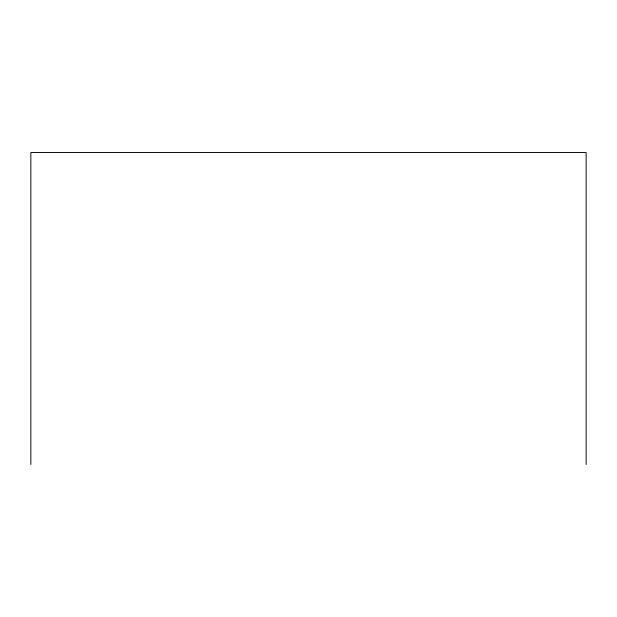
<?xml version="1.0" encoding="UTF-8"?>
<svg xmlns="http://www.w3.org/2000/svg" width="617" height="617" viewBox="0 0 617 617"><rect width="100%" height="100%" fill="white"/><g stroke="black" fill="none" stroke-linecap="round" stroke-linejoin="round"><path stroke-width="0.93" d="M586.15 464.47L586.15 152.53L30.85 152.53L30.85 464.47"/></g></svg>
